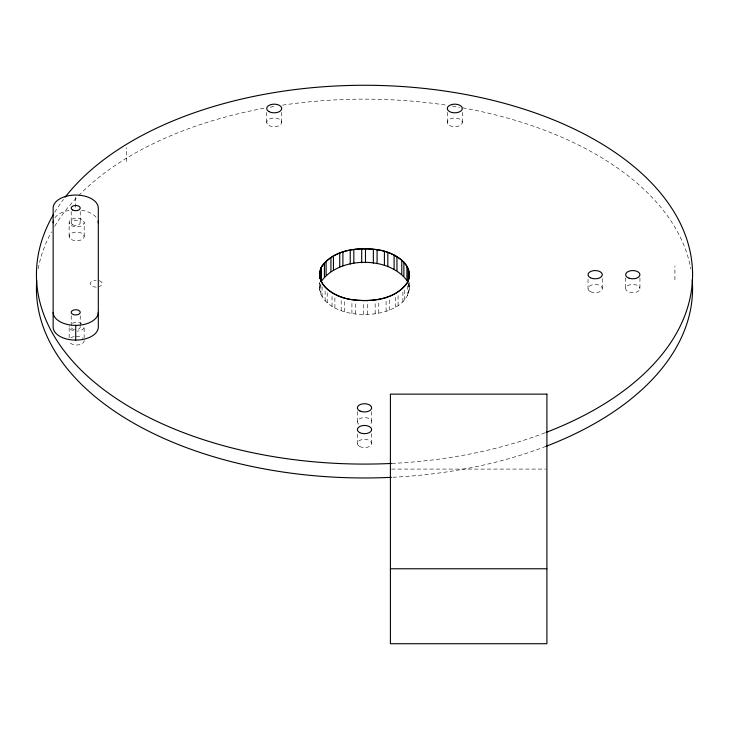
<?xml version="1.0" encoding="UTF-8"?>
<svg xmlns="http://www.w3.org/2000/svg" width="729" height="729" viewBox="0 0 729 729"><rect width="100%" height="100%" fill="white"/><g stroke="black" fill="none" stroke-linecap="round" stroke-linejoin="round"><path stroke-width="0.55" stroke-dasharray="3.65 2.73" d="M69.146 337.819L69.146 327.139M69.127 236.433L69.127 222.545M84.154 338.229L84.154 326.474A7.527 4.347 0 0 1 77.219 331.139M84.181 236.433L84.181 222.545M126.418 161.492L126.418 147.604M266.677 122.372L266.677 111.692M281.731 122.372L281.731 111.692M409.406 282.724C412.031 306.791 382.415 314.928 363.507 314.491C345.017 314.545 316.86 305.861 319.594 282.642M319.831 290.178L319.831 282.697M320.86 294.716L320.86 284.037M322.072 296.794L322.072 286.114M325.107 301.031L325.107 289.276M327.212 302.854L327.212 291.108M332.041 306.49L332.041 294.744M334.893 307.939L334.893 296.193M341.181 310.727L341.181 298.981M344.589 311.702L344.589 299.956M351.916 313.461L351.916 301.706M355.643 313.889L355.643 302.143M363.507 314.491L363.507 301.669M367.298 314.354L367.298 301.533M375.162 313.752L375.162 302.006M378.761 313.051L378.77 300.239M386.097 311.301L386.097 298.489M389.259 310.089L389.259 298.343M395.555 307.301L395.555 295.555M398.07 305.651L398.07 293.905M402.9 302.025L402.9 290.27M404.586 300.056L404.586 289.377M407.62 295.828L407.62 285.148M408.377 293.678L408.377 282.998M409.406 289.131L409.169 282.67M447.269 122.372L447.269 111.692M462.323 122.372L462.323 111.692M674.917 279.872L674.917 265.985M319.594 287.982L320.623 283.444M391.537 469.084L545.775 469.084M408.34 283.308L409.169 286.944M639.934 277.949L639.934 288.629A7.144 4.128 0 0 1 629.1 292.101A7.144 4.128 0 0 1 629.318 284.948A7.144 4.128 0 0 1 639.934 288.629M625.637 277.804L625.637 288.493M602.291 278.669L602.291 288.283M588.03 279.225L588.03 288.839M371.599 411.63L371.599 421.244M371.644 433.673L371.644 443.287M357.401 411.539L357.401 422.219M357.356 434.001L357.356 443.615M80.236 211.483L80.236 222.819M80.236 315.739L80.236 327.084M75.716 197.313L75.716 208.658M71.205 211.483L71.205 222.819M71.205 315.739L71.205 327.084M54.866 217.834A22.572 13.031 0 0 1 69.875 210.234M81.566 210.234A22.572 13.031 0 0 1 96.574 217.834M80.081 326.41A4.511 2.606 0 0 1 77.976 329.344M74.549 329.599A4.511 2.606 0 0 1 71.36 326.41M84.154 340.361A7.527 4.347 0 0 1 77.219 345.027A7.527 4.347 0 0 1 69.146 341.017M70.941 337.864A7.527 4.347 0 0 1 74.158 336.588M76.08 336.361A7.527 4.347 0 0 1 82.869 338.238M73.392 330.72A7.527 4.347 0 0 1 69.255 326M72.408 323.22A7.527 4.347 0 0 1 81.557 323.512M99.226 280.638A6.023 3.472 0 0 1 99.226 286.652M96.219 287.117A6.023 3.472 0 0 1 90.196 283.645A6.023 3.472 0 0 1 96.219 280.173M544.955 432.853A328.068 189.403 0 0 1 391.437 463.444M54.711 212.339A328.068 189.403 0 0 1 63.45 199.409M545.975 446.348A328.068 189.403 0 0 1 391.437 477.331M38.236 268.709A328.068 189.403 0 0 1 51.467 231.868M54.711 226.227A328.068 189.403 0 0 1 77.329 196.976M78.723 195.536A328.068 189.403 0 0 1 265.046 108.065M270.177 107.154A328.068 189.403 0 0 1 276.364 106.115M282.579 105.149A328.068 189.403 0 0 1 446.166 105.113M452.39 106.079A328.068 189.403 0 0 1 459.607 107.291M462.687 107.837A328.068 189.403 0 0 1 690.782 268.81M358.777 424.205A7.144 4.128 0 0 1 360.217 418.428A7.144 4.128 0 0 1 370.223 419.257A7.144 4.128 0 0 1 368.783 425.034M72.526 224.669A4.511 2.606 0 0 0 80.081 223.493A4.511 2.606 0 0 0 74.549 220.304A4.511 2.606 0 0 0 72.526 224.669M268.883 125.443A7.527 4.347 0 0 0 281.476 123.502A7.527 4.347 0 0 0 272.263 118.18A7.527 4.347 0 0 0 268.883 125.443M449.474 125.443A7.527 4.347 0 0 0 462.058 123.493A7.527 4.347 0 0 0 452.846 118.18A7.527 4.347 0 0 0 449.474 125.443M71.333 239.504A7.527 4.347 0 0 0 83.917 237.554A7.527 4.347 0 0 0 74.704 232.232A7.527 4.347 0 0 0 71.333 239.504M71.333 225.616A7.527 4.347 0 0 0 83.917 223.666A7.527 4.347 0 0 0 74.704 218.345A7.527 4.347 0 0 0 71.333 225.616M590.463 291.664A7.144 4.128 0 0 0 602.172 289.358A7.144 4.128 0 0 0 592.85 284.656A7.144 4.128 0 0 0 590.463 291.664M359.652 446.485A7.144 4.128 0 0 0 371.471 444.362A7.144 4.128 0 0 0 362.377 439.514A7.144 4.128 0 0 0 359.652 446.485"/><path stroke-width="1.09" d="M319.831 278.423L319.831 276.291M320.623 281.312L320.623 269.557M321.38 267.406L321.38 281.294C339.422 255.997 390.17 255.843 407.73 281.713M324.414 277.066L324.414 263.178M326.1 275.097L326.1 261.21M330.93 271.461L330.93 257.583M333.445 269.821L333.445 255.934M339.741 267.033L339.741 253.145M342.903 265.821L342.903 251.933M350.23 264.062L350.23 250.184M353.838 263.369L353.838 249.482M361.702 262.768L361.702 248.881M365.493 262.631L365.493 248.744M373.357 263.233L373.357 249.345M377.084 263.661L377.084 249.783M384.411 265.42L384.411 251.532M387.819 266.395L387.819 252.507M394.107 269.183L394.107 255.296M396.959 270.632L396.959 256.745M401.788 274.268L401.788 260.381M403.893 276.091L403.893 262.212M406.928 280.328L406.928 266.44M408.14 281.339L408.14 268.518M408.377 281.923L408.377 279.79M409.169 278.396L409.169 273.056M390.407 568.766L546.914 568.766M53.144 312.34A22.572 13.031 0 0 0 75.716 325.371L75.716 340.115A22.572 13.031 0 0 0 98.297 327.084L98.297 208.075A22.572 13.031 0 0 0 75.716 195.044A22.572 13.031 0 0 0 53.144 208.075L53.144 327.084A22.572 13.031 0 0 0 75.716 340.115M53.144 222.819A22.572 13.031 0 0 1 53.335 221.124M98.096 221.124A22.572 13.031 0 0 1 98.297 222.819M98.297 312.34A22.572 13.031 0 0 1 75.716 325.371M65.182 197.14A328.068 189.403 0 0 1 576.648 130.199A328.068 189.403 0 0 1 545.975 432.461M391.437 463.444A328.068 189.403 0 0 1 53.6 214.217M692.204 279.69A328.068 189.403 0 0 1 545.975 446.348M391.437 477.331A328.068 189.403 0 0 1 36.723 280.583M320.997 267.944C314.29 286.798 337.582 297.888 352.845 299.792C372.227 302.088 396.731 299.491 408.003 281.403C414.71 262.549 391.418 251.469 376.155 249.555C356.773 247.268 332.269 249.865 320.997 267.944M321.79 266.222C312.659 284.037 334.802 297.186 349.865 299.337C369.694 302.517 394.225 300.357 407.21 283.125C416.341 265.32 394.198 252.17 379.135 250.02C359.306 246.83 334.775 248.99 321.79 266.222M546.914 394.134L390.407 394.134L390.407 643.725L546.914 643.725L546.914 394.134M72.526 209.925A4.511 2.606 0 0 0 80.081 208.749A4.511 2.606 0 0 0 74.549 205.56A4.511 2.606 0 0 0 72.526 209.925M73.465 314.6A4.511 2.606 0 0 0 80.236 312.34A4.511 2.606 0 0 0 73.465 310.08A4.511 2.606 0 0 0 73.465 314.6M268.883 111.564A7.527 4.347 0 0 0 281.476 109.614A7.527 4.347 0 0 0 272.263 104.293A7.527 4.347 0 0 0 268.883 111.564M449.474 111.564A7.527 4.347 0 0 0 462.058 109.614A7.527 4.347 0 0 0 452.846 104.293A7.527 4.347 0 0 0 449.474 111.564M590.463 277.785A7.144 4.128 0 0 0 602.172 275.471A7.144 4.128 0 0 0 592.85 270.769A7.144 4.128 0 0 0 590.463 277.785M629.1 278.214A7.144 4.128 0 0 0 639.934 274.751A7.144 4.128 0 0 0 629.318 271.07A7.144 4.128 0 0 0 629.1 278.214M360.08 411.092A7.144 4.128 0 0 0 371.571 408.431A7.144 4.128 0 0 0 361.848 404.012A7.144 4.128 0 0 0 360.08 411.092M359.652 432.598A7.144 4.128 0 0 0 371.471 430.474A7.144 4.128 0 0 0 362.377 425.627A7.144 4.128 0 0 0 359.652 432.598"/></g></svg>
